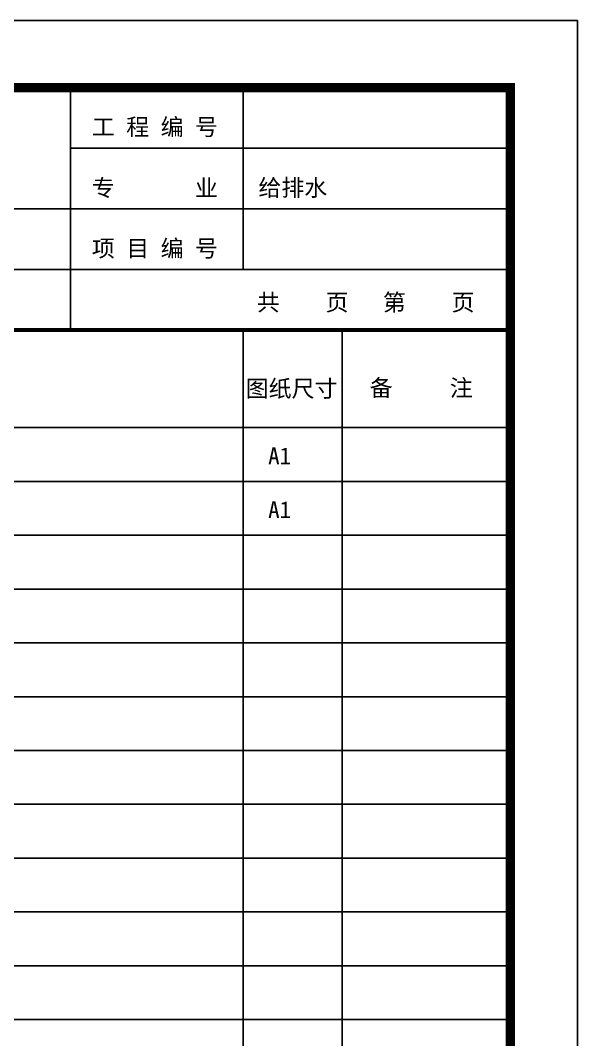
# Model space of a CAD drawing. Header units: millimetres. Extents: x 493081 to 494254, y 3431492 to 3432651.
# Drawn here: x 494170.8 to 494253.5, y 3432157.7 to 3432309.2 of the extents above; entities that cross this region are included whole.
import ezdxf

# ---------------------------------------------------------------- set-up
doc = ezdxf.new("R2010")
doc.units = ezdxf.units.MM
doc.header["$LTSCALE"] = 300
for name, color, linetype in [('WALL', 6, 'Continuous'), ('X-图框文字-1', 53, 'Continuous'), ('图框', 137, 'Continuous')]:
    doc.layers.add(name, color=color, linetype=linetype)
doc.styles.add('iIcon2', font='')
doc.styles.get('iIcon2').set_extended_font_data('SimSun')

# ---------------------------------------------------------------- blocks, each defined once
blk = doc.blocks.new('目录')
at = {"layer": '图框'}
for p, q in [((376639, 431173), (397639, 431173)), ((397639, 431173), (397639, 401473)), ((390108, 430173), (390108, 426573)), ((392673, 430173), (392673, 428373)), ((390108, 429273), (396637, 429273)), ((382139, 428373), (390108, 428373)), ((390108, 428373), (396639, 428373)), ((392673, 428373), (392673, 427473)), ((377639, 427473), (390108, 427473)), ((390108, 427473), (396637, 427473)), ((392673, 426573), (392673, 403515)), ((394139, 426573), (394139, 403515)), ((377639, 425123), (396639, 425123)), ((377639, 424323), (396639, 424323)), ((377639, 423523), (396639, 423523)), ((377639, 422723), (396639, 422723)), ((377639, 421923), (396639, 421923)), ((377639, 421123), (396639, 421123)), ((377639, 420323), (396639, 420323)), ((377639, 419523), (396639, 419523)), ((377639, 418723), (396639, 418723)), ((377639, 417923), (396639, 417923)), ((377639, 417123), (396639, 417123)), ((377639, 416323), (396639, 416323))]:
    blk.add_line(p, q, dxfattribs=at)
for points, const_width in [([(377639, 403515), (396639, 403515), (396639, 430173), (377639, 430173), (377639, 403515)], 140), ([(377639, 426573), (396639, 426573)], 60)]:
    blk.add_lwpolyline(points, dxfattribs=dict(at, const_width=const_width))
at = {"layer": '图框', "const_width": 140}
blk.add_lwpolyline([(377639, 403515), (377639, 430173), (396639, 430173), (396639, 403515)], close=True, dxfattribs=at)
at = {"layer": '图框', "style": 'iIcon2'}
for s, p in [('工 程 编 号', (390423, 429465)), ('专       业', (390423, 428560)), ('项 目 编 号', (390423, 427660)), ('共    页   第    页', (392874, 426859)), ('图纸尺寸', (392708, 425577)), ('备     注', (394549, 425587))]:
    blk.add_text(s, height=250, dxfattribs=at).set_placement(p)

msp = doc.modelspace()

# ---------------------------------------------------------------- block references
at = {"layer": 'WALL', "xscale": 0.01, "yscale": 0.01, "zscale": 0.01}
msp.add_blockref('目录', (490277.138, 3427997.43), dxfattribs=at)

# ---------------------------------------------------------------- texts
at = {"layer": 'X-图框文字-1', "style": 'iIcon2'}
for s, p in [('给排水', (494206.11, 3432283.053)), ('A1', (494207.56, 3432243.194)), ('A1', (494207.56, 3432235.194))]:
    msp.add_text(s, height=2.5, dxfattribs=at).set_placement(p)

doc.saveas('drawing.dxf')
